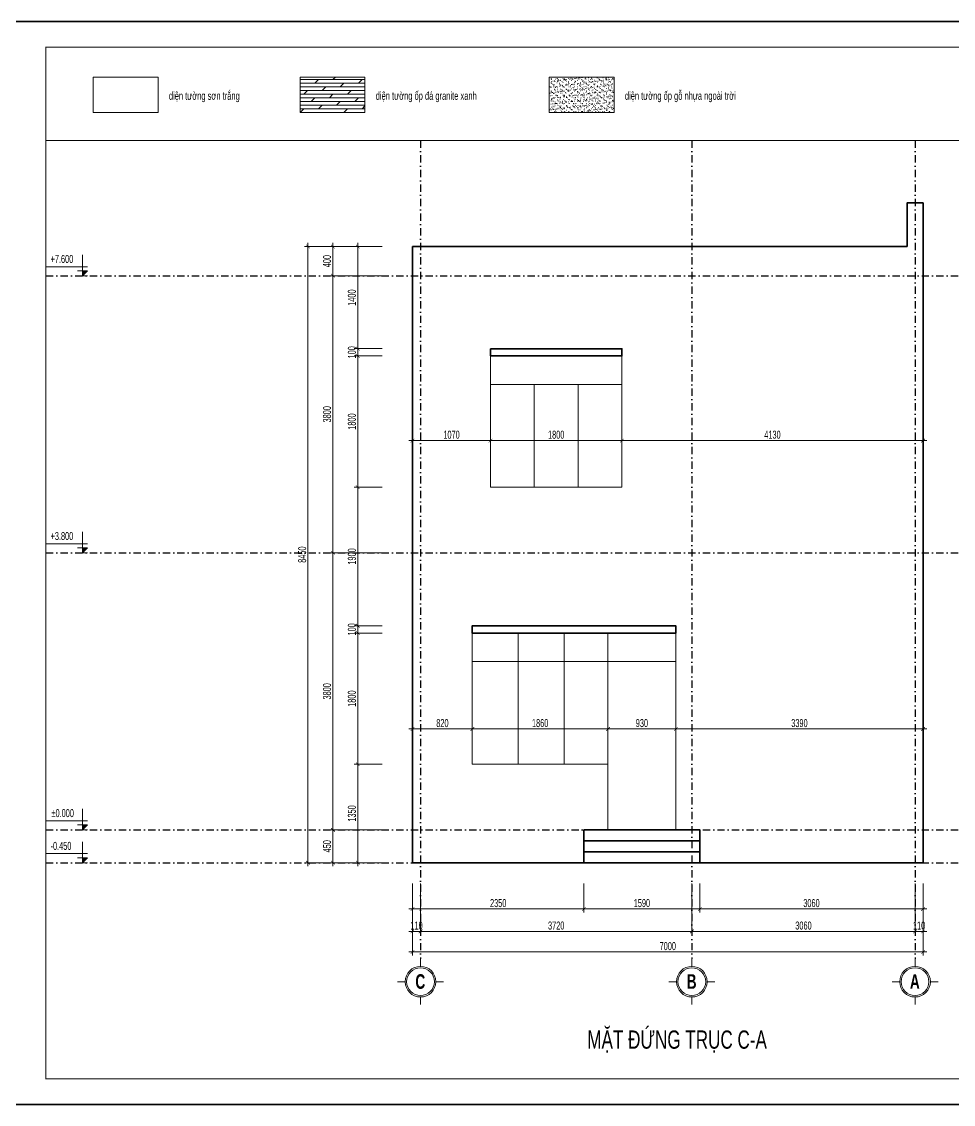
# Model space of a CAD drawing. Header units: inches. Extents: x 274208 to 641690, y -81912 to 129129.
# Drawn here: x 469454 to 482228, y 63570 to 78420 of the extents above; entities that cross this region are included whole.
import ezdxf
from ezdxf.enums import TextEntityAlignment as Align

# ---------------------------------------------------------------- set-up
doc = ezdxf.new("R2010")
doc.units = ezdxf.units.IN
doc.header["$MEASUREMENT"] = 0
doc.header["$PDMODE"] = 3
doc.linetypes.add('DASHDOT', pattern=[1, 0.5, -0.25, 0, -0.25])
for name, color, linetype, lineweight in [('01.Cut', 255, 'Continuous', 35), ('03.Manh', 251, 'Continuous', 13), ('05.Text', 253, 'Continuous', 18), ('08.Dim', 156, 'Continuous', 15), ('09.Hatch', 250, 'Continuous', 5), ('11.Khung bo', 32, 'Continuous', 50), ('12.Khung', 36, 'Continuous', 25), ('DIM', 252, 'Continuous', 20)]:
    doc.layers.add(name, color=color, linetype=linetype, lineweight=lineweight)
doc.layers.add('text', color=7, linetype='Continuous')
doc.layers.add('TRUC', color=250, linetype='DASHDOT')
doc.layers.add('Tpl_Bound', color=1, linetype='Continuous', plot=False)
doc.styles.add('AVANTHB', font='')
doc.styles.add('TT5_Ghi chu 1', font='', dxfattribs={"width": 0.7, "height": 240})
doc.styles.add('TT5_Text Dim', font='hoatbif.shx', dxfattribs={"width": 0.6})
doc.styles.get('AVANTHB').set_extended_font_data('.VnAvantH', bold=True)
doc.styles.get('TT5_Ghi chu 1').set_extended_font_data('.VnBlackH')
doc.dimstyles.new('TT5_Dim 1-50', dxfattribs={"dimscale": 50, "dimtxt": 2.2, "dimasz": 1, "dimexe": 1, "dimexo": 0.5, "dimgap": 0.5, "dimtad": 1, "dimdec": 0, "dimzin": 0, "dimdsep": 46, "dimtxsty": 'TT5_Text Dim', "dimblk": 'ARCHTICK', "dimcen": 0, "dimdle": 1, "dimclrd": 256, "dimclre": 256, "dimclrt": 1, "dimadec": 0, "dimazin": 0, "dimtfac": 0.015, "dimtdec": 0, "dimtix": 1, "dimtmove": 2, "dimatfit": 3, "dimldrblk": 'DOT', "dimfxl": 1, "dimtolj": 1, "dimtzin": 0, "dimlwd": -1, "dimlwe": -1, "dimarcsym": 1})

# ---------------------------------------------------------------- blocks, each defined once
blk = doc.blocks.new('100')
at = {"layer": '11.Khung bo', "const_width": 26.7}
blk.add_lwpolyline([(1860913, -945240), (1860913, -916940), (1896063, -916940), (1896063, -945240)], close=True, dxfattribs=at)
at = {"layer": '12.Khung', "color": 1}
blk.add_lwpolyline([(1901579, -945940), (1901579, -916240), (1859580, -916240), (1859580, -945940)], close=True, dxfattribs=at)
blk = doc.blocks.new('_ARCHTICK')
at = {"color": 0, "linetype": 'ByBlock', "const_width": 0.15}
blk.add_lwpolyline([(-0.5, -0.5), (0.5, 0.5)], dxfattribs=at)
blk = doc.blocks.new('*D266')
at = {"layer": '08.Dim', "transparency": 16777216}
for p, q in [((474398, 75335), (474012, 75335)), ((474062, 75385), (474062, 73885)), ((474398, 73935), (474012, 73935))]:
    blk.add_line(p, q, dxfattribs=at)
at = {"layer": 'Defpoints', "color": 0, "transparency": 16777216}
for p in [(474423, 75335), (474062, 73935), (474423, 73935)]:
    blk.add_point(p, dxfattribs=at)
at = {"layer": '08.Dim', "transparency": 16777216, "xscale": 50, "yscale": 50, "zscale": 50}
for p, rotation in [((474062, 75335), 90), ((474062, 73935), 270)]:
    blk.add_blockref('_ARCHTICK', p, dxfattribs=dict(at, rotation=rotation))
at = {"layer": '08.Dim', "color": 1, "transparency": 16777216, "insert": (473982, 74635), "char_height": 110, "attachment_point": 5, "rotation": 90, "style": 'TT5_Text Dim'}
blk.add_mtext('\\A1;1400', dxfattribs=at)
blk = doc.blocks.new('_DOT')
at = {"color": 1, "linetype": 'ByBlock'}
blk.add_line((-0.5, 0), (-1, 0), dxfattribs=at)
at = {"color": 1, "linetype": 'ByBlock', "const_width": 0.5}
blk.add_lwpolyline([(-0.25, 0, 1), (0.25, 0, 1)], format="xyb", close=True, dxfattribs=at)
blk = doc.blocks.new('*D267')
at = {"layer": '08.Dim', "transparency": 16777216}
for p, q in [((474062, 73935), (474062, 73985)), ((474398, 73935), (474012, 73935)), ((474398, 73835), (474012, 73835)), ((474062, 73935), (474062, 73835)), ((474062, 73835), (474062, 73785))]:
    blk.add_line(p, q, dxfattribs=at)
at = {"layer": 'Defpoints', "color": 0, "transparency": 16777216}
for p in [(474062, 73835), (474423, 73935), (474423, 73835)]:
    blk.add_point(p, dxfattribs=at)
at = {"layer": '08.Dim', "transparency": 16777216, "xscale": 50, "yscale": 50, "zscale": 50}
for p, rotation in [((474062, 73935), 270), ((474062, 73835), 90)]:
    blk.add_blockref('_ARCHTICK', p, dxfattribs=dict(at, rotation=rotation))
at = {"layer": '08.Dim', "color": 1, "transparency": 16777216, "insert": (473982, 73885), "char_height": 110, "attachment_point": 5, "rotation": 90, "style": 'TT5_Text Dim'}
blk.add_mtext('\\A1;100', dxfattribs=at)
blk = doc.blocks.new('*D268')
at = {"layer": '08.Dim', "transparency": 16777216}
for p, q in [((474398, 73835), (474012, 73835)), ((474062, 73885), (474062, 71985)), ((474398, 72035), (474012, 72035))]:
    blk.add_line(p, q, dxfattribs=at)
at = {"layer": 'Defpoints', "color": 0, "transparency": 16777216}
for p in [(474423, 73835), (474062, 72035), (474423, 72035)]:
    blk.add_point(p, dxfattribs=at)
at = {"layer": '08.Dim', "transparency": 16777216, "xscale": 50, "yscale": 50, "zscale": 50}
for p, rotation in [((474062, 73835), 90), ((474062, 72035), 270)]:
    blk.add_blockref('_ARCHTICK', p, dxfattribs=dict(at, rotation=rotation))
at = {"layer": '08.Dim', "color": 1, "transparency": 16777216, "insert": (473982, 72935), "char_height": 110, "attachment_point": 5, "rotation": 90, "style": 'TT5_Text Dim'}
blk.add_mtext('\\A1;1800', dxfattribs=at)
blk = doc.blocks.new('*D269')
at = {"layer": '08.Dim', "transparency": 16777216}
for p, q in [((474398, 72035), (474012, 72035)), ((474062, 72085), (474062, 70085)), ((474398, 70135), (474012, 70135))]:
    blk.add_line(p, q, dxfattribs=at)
at = {"layer": 'Defpoints', "color": 0, "transparency": 16777216}
for p in [(474423, 72035), (474062, 70135), (474423, 70135)]:
    blk.add_point(p, dxfattribs=at)
at = {"layer": '08.Dim', "transparency": 16777216, "xscale": 50, "yscale": 50, "zscale": 50}
for p, rotation in [((474062, 72035), 90), ((474062, 70135), 270)]:
    blk.add_blockref('_ARCHTICK', p, dxfattribs=dict(at, rotation=rotation))
at = {"layer": '08.Dim', "color": 1, "transparency": 16777216, "insert": (473982, 71085), "char_height": 110, "attachment_point": 5, "rotation": 90, "style": 'TT5_Text Dim'}
blk.add_mtext('\\A1;1900', dxfattribs=at)
blk = doc.blocks.new('*D270')
at = {"layer": '08.Dim', "transparency": 16777216}
for p, q in [((474398, 70135), (474012, 70135)), ((474062, 70135), (474062, 70185)), ((474062, 70135), (474062, 70035)), ((474398, 70035), (474012, 70035)), ((474062, 70035), (474062, 69985))]:
    blk.add_line(p, q, dxfattribs=at)
at = {"layer": 'Defpoints', "color": 0, "transparency": 16777216}
for p in [(474423, 70135), (474062, 70035), (474423, 70035)]:
    blk.add_point(p, dxfattribs=at)
at = {"layer": '08.Dim', "transparency": 16777216, "xscale": 50, "yscale": 50, "zscale": 50}
for p, rotation in [((474062, 70135), 270), ((474062, 70035), 90)]:
    blk.add_blockref('_ARCHTICK', p, dxfattribs=dict(at, rotation=rotation))
at = {"layer": '08.Dim', "color": 1, "transparency": 16777216, "insert": (473982, 70085), "char_height": 110, "attachment_point": 5, "rotation": 90, "style": 'TT5_Text Dim'}
blk.add_mtext('\\A1;100', dxfattribs=at)
blk = doc.blocks.new('*D271')
at = {"layer": '08.Dim', "transparency": 16777216}
for p, q in [((474398, 70035), (474012, 70035)), ((474062, 70085), (474062, 68185)), ((474398, 68235), (474012, 68235))]:
    blk.add_line(p, q, dxfattribs=at)
at = {"layer": 'Defpoints', "color": 0, "transparency": 16777216}
for p in [(474423, 70035), (474062, 68235), (474423, 68235)]:
    blk.add_point(p, dxfattribs=at)
at = {"layer": '08.Dim', "transparency": 16777216, "xscale": 50, "yscale": 50, "zscale": 50}
for p, rotation in [((474062, 70035), 90), ((474062, 68235), 270)]:
    blk.add_blockref('_ARCHTICK', p, dxfattribs=dict(at, rotation=rotation))
at = {"layer": '08.Dim', "color": 1, "transparency": 16777216, "insert": (473982, 69135), "char_height": 110, "attachment_point": 5, "rotation": 90, "style": 'TT5_Text Dim'}
blk.add_mtext('\\A1;1800', dxfattribs=at)
blk = doc.blocks.new('*D272')
at = {"layer": '08.Dim', "transparency": 16777216}
for p, q in [((474398, 68235), (474012, 68235)), ((474062, 68285), (474062, 66835)), ((474398, 66885), (474012, 66885))]:
    blk.add_line(p, q, dxfattribs=at)
at = {"layer": 'Defpoints', "color": 0, "transparency": 16777216}
for p in [(474423, 68235), (474062, 66885), (474423, 66885)]:
    blk.add_point(p, dxfattribs=at)
at = {"layer": '08.Dim', "transparency": 16777216, "xscale": 50, "yscale": 50, "zscale": 50}
for p, rotation in [((474062, 68235), 90), ((474062, 66885), 270)]:
    blk.add_blockref('_ARCHTICK', p, dxfattribs=dict(at, rotation=rotation))
at = {"layer": '08.Dim', "color": 1, "transparency": 16777216, "insert": (473982, 67560), "char_height": 110, "attachment_point": 5, "rotation": 90, "style": 'TT5_Text Dim'}
blk.add_mtext('\\A1;1350', dxfattribs=at)
blk = doc.blocks.new('*D273')
at = {"layer": '08.Dim', "transparency": 16777216}
for p, q in [((474398, 75335), (473671, 75335)), ((473721, 75385), (473721, 74885)), ((474398, 74935), (473671, 74935))]:
    blk.add_line(p, q, dxfattribs=at)
at = {"layer": 'Defpoints', "color": 0, "transparency": 16777216}
for p in [(474423, 75335), (473721, 74935), (474423, 74935)]:
    blk.add_point(p, dxfattribs=at)
at = {"layer": '08.Dim', "transparency": 16777216, "xscale": 50, "yscale": 50, "zscale": 50}
for p, rotation in [((473721, 75335), 90), ((473721, 74935), 270)]:
    blk.add_blockref('_ARCHTICK', p, dxfattribs=dict(at, rotation=rotation))
at = {"layer": '08.Dim', "color": 1, "transparency": 16777216, "insert": (473641, 75135), "char_height": 110, "attachment_point": 5, "rotation": 90, "style": 'TT5_Text Dim'}
blk.add_mtext('\\A1;400', dxfattribs=at)
blk = doc.blocks.new('*D274')
at = {"layer": '08.Dim', "transparency": 16777216}
for p, q in [((474398, 74935), (473671, 74935)), ((473721, 74985), (473721, 71085)), ((474398, 71135), (473671, 71135))]:
    blk.add_line(p, q, dxfattribs=at)
at = {"layer": 'Defpoints', "color": 0, "transparency": 16777216}
for p in [(474423, 74935), (473721, 71135), (474423, 71135)]:
    blk.add_point(p, dxfattribs=at)
at = {"layer": '08.Dim', "transparency": 16777216, "xscale": 50, "yscale": 50, "zscale": 50}
for p, rotation in [((473721, 74935), 90), ((473721, 71135), 270)]:
    blk.add_blockref('_ARCHTICK', p, dxfattribs=dict(at, rotation=rotation))
at = {"layer": '08.Dim', "color": 1, "transparency": 16777216, "insert": (473641, 73035), "char_height": 110, "attachment_point": 5, "rotation": 90, "style": 'TT5_Text Dim'}
blk.add_mtext('\\A1;3800', dxfattribs=at)
blk = doc.blocks.new('*D275')
at = {"layer": '08.Dim', "transparency": 16777216}
for p, q in [((474398, 71135), (473671, 71135)), ((473721, 71185), (473721, 67285)), ((474398, 67335), (473671, 67335))]:
    blk.add_line(p, q, dxfattribs=at)
at = {"layer": 'Defpoints', "color": 0, "transparency": 16777216}
for p in [(474423, 71135), (473721, 67335), (474423, 67335)]:
    blk.add_point(p, dxfattribs=at)
at = {"layer": '08.Dim', "transparency": 16777216, "xscale": 50, "yscale": 50, "zscale": 50}
for p, rotation in [((473721, 71135), 90), ((473721, 67335), 270)]:
    blk.add_blockref('_ARCHTICK', p, dxfattribs=dict(at, rotation=rotation))
at = {"layer": '08.Dim', "color": 1, "transparency": 16777216, "insert": (473641, 69235), "char_height": 110, "attachment_point": 5, "rotation": 90, "style": 'TT5_Text Dim'}
blk.add_mtext('\\A1;3800', dxfattribs=at)
blk = doc.blocks.new('*D276')
at = {"layer": '08.Dim', "transparency": 16777216}
for p, q in [((474398, 67335), (473671, 67335)), ((473721, 67385), (473721, 66835)), ((474398, 66885), (473671, 66885))]:
    blk.add_line(p, q, dxfattribs=at)
at = {"layer": 'Defpoints', "color": 0, "transparency": 16777216}
for p in [(474423, 67335), (473721, 66885), (474423, 66885)]:
    blk.add_point(p, dxfattribs=at)
at = {"layer": '08.Dim', "transparency": 16777216, "xscale": 50, "yscale": 50, "zscale": 50}
for p, rotation in [((473721, 67335), 90), ((473721, 66885), 270)]:
    blk.add_blockref('_ARCHTICK', p, dxfattribs=dict(at, rotation=rotation))
at = {"layer": '08.Dim', "color": 1, "transparency": 16777216, "insert": (473641, 67110), "char_height": 110, "attachment_point": 5, "rotation": 90, "style": 'TT5_Text Dim'}
blk.add_mtext('\\A1;450', dxfattribs=at)
blk = doc.blocks.new('*D277')
at = {"layer": '08.Dim', "transparency": 16777216}
for p, q in [((474398, 75335), (473330, 75335)), ((473380, 75385), (473380, 66835)), ((474398, 66885), (473330, 66885))]:
    blk.add_line(p, q, dxfattribs=at)
at = {"layer": 'Defpoints', "color": 0, "transparency": 16777216}
for p in [(474423, 75335), (473380, 66885), (474423, 66885)]:
    blk.add_point(p, dxfattribs=at)
at = {"layer": '08.Dim', "transparency": 16777216, "xscale": 50, "yscale": 50, "zscale": 50}
for p, rotation in [((473380, 75335), 90), ((473380, 66885), 270)]:
    blk.add_blockref('_ARCHTICK', p, dxfattribs=dict(at, rotation=rotation))
at = {"layer": '08.Dim', "color": 1, "transparency": 16777216, "insert": (473300, 71110), "char_height": 110, "attachment_point": 5, "rotation": 90, "style": 'TT5_Text Dim'}
blk.add_mtext('\\A1;8450', dxfattribs=at)
blk = doc.blocks.new('A$C4E7C6F34')
at = {"layer": 'DIM'}
blk.add_hatch(color=256, dxfattribs=at).paths.add_polyline_path([(-38, 0), (-38, 138), (-178, 138)])
for p, q in [((-38, 576), (-38, 0)), ((964, 248), (-178, 248)), ((-178, 138), (101, 138)), ((-178, 138), (-38, 0)), ((-178, 0), (101, 0))]:
    blk.add_line(p, q, dxfattribs=at)
at = {"layer": 'text', "style": 'TT5_Text Dim', "flags": 8}
blk.add_attdef('%%P0.000', text='', height=220, dxfattribs=at).set_placement((102, 461), align=Align.MIDDLE_LEFT)
blk = doc.blocks.new('*D285')
at = {"layer": '08.Dim', "transparency": 16777216}
for p, q in [((474813, 66599), (474813, 66200)), ((477163, 66599), (477163, 66200)), ((474763, 66250), (477213, 66250))]:
    blk.add_line(p, q, dxfattribs=at)
at = {"layer": 'Defpoints', "color": 0, "transparency": 16777216}
for p in [(474813, 66624), (477163, 66624), (477163, 66250)]:
    blk.add_point(p, dxfattribs=at)
at = {"layer": '08.Dim', "transparency": 16777216, "xscale": 50, "yscale": 50, "zscale": 50, "rotation": 180}
blk.add_blockref('_ARCHTICK', (474813, 66250), dxfattribs=at)
at = {"layer": '08.Dim', "transparency": 16777216, "xscale": 50, "yscale": 50, "zscale": 50}
blk.add_blockref('_ARCHTICK', (477163, 66250), dxfattribs=at)
at = {"layer": '08.Dim', "color": 1, "transparency": 16777216, "insert": (475988, 66330), "char_height": 110, "attachment_point": 5, "style": 'TT5_Text Dim'}
blk.add_mtext('\\A1;2350', dxfattribs=at)
blk = doc.blocks.new('*D286')
at = {"layer": '08.Dim', "transparency": 16777216}
for p, q in [((477163, 66599), (477163, 66200)), ((478753, 66599), (478753, 66200)), ((477113, 66250), (478803, 66250))]:
    blk.add_line(p, q, dxfattribs=at)
at = {"layer": 'Defpoints', "color": 0, "transparency": 16777216}
for p in [(477163, 66624), (478753, 66624), (478753, 66250)]:
    blk.add_point(p, dxfattribs=at)
at = {"layer": '08.Dim', "transparency": 16777216, "xscale": 50, "yscale": 50, "zscale": 50, "rotation": 180}
blk.add_blockref('_ARCHTICK', (477163, 66250), dxfattribs=at)
at = {"layer": '08.Dim', "transparency": 16777216, "xscale": 50, "yscale": 50, "zscale": 50}
blk.add_blockref('_ARCHTICK', (478753, 66250), dxfattribs=at)
at = {"layer": '08.Dim', "color": 1, "transparency": 16777216, "insert": (477958, 66330), "char_height": 110, "attachment_point": 5, "style": 'TT5_Text Dim'}
blk.add_mtext('\\A1;1590', dxfattribs=at)
blk = doc.blocks.new('*D287')
at = {"layer": '08.Dim', "transparency": 16777216}
for p, q in [((478753, 66599), (478753, 66200)), ((481813, 66599), (481813, 66200)), ((478703, 66250), (481863, 66250))]:
    blk.add_line(p, q, dxfattribs=at)
at = {"layer": 'Defpoints', "color": 0, "transparency": 16777216}
for p in [(478753, 66624), (481813, 66624), (481813, 66250)]:
    blk.add_point(p, dxfattribs=at)
at = {"layer": '08.Dim', "transparency": 16777216, "xscale": 50, "yscale": 50, "zscale": 50, "rotation": 180}
blk.add_blockref('_ARCHTICK', (478753, 66250), dxfattribs=at)
at = {"layer": '08.Dim', "transparency": 16777216, "xscale": 50, "yscale": 50, "zscale": 50}
blk.add_blockref('_ARCHTICK', (481813, 66250), dxfattribs=at)
at = {"layer": '08.Dim', "color": 1, "transparency": 16777216, "insert": (480283, 66330), "char_height": 110, "attachment_point": 5, "style": 'TT5_Text Dim'}
blk.add_mtext('\\A1;3060', dxfattribs=at)
blk = doc.blocks.new('*D288')
at = {"layer": '08.Dim', "transparency": 16777216}
for p, q in [((474813, 66599), (474813, 65892)), ((474923, 66599), (474923, 65892)), ((474813, 65942), (474763, 65942)), ((474813, 65942), (474923, 65942)), ((474923, 65942), (474973, 65942))]:
    blk.add_line(p, q, dxfattribs=at)
at = {"layer": 'Defpoints', "color": 0, "transparency": 16777216}
for p in [(474813, 66624), (474923, 66624), (474923, 65942)]:
    blk.add_point(p, dxfattribs=at)
at = {"layer": '08.Dim', "transparency": 16777216, "xscale": 50, "yscale": 50, "zscale": 50}
blk.add_blockref('_ARCHTICK', (474813, 65942), dxfattribs=at)
at = {"layer": '08.Dim', "transparency": 16777216, "xscale": 50, "yscale": 50, "zscale": 50, "rotation": 180}
blk.add_blockref('_ARCHTICK', (474923, 65942), dxfattribs=at)
at = {"layer": '08.Dim', "color": 1, "transparency": 16777216, "insert": (474868, 66022), "char_height": 110, "attachment_point": 5, "style": 'TT5_Text Dim'}
blk.add_mtext('\\A1;110', dxfattribs=at)
blk = doc.blocks.new('*D289')
at = {"layer": '08.Dim', "transparency": 16777216}
for p, q in [((474923, 66599), (474923, 65892)), ((478643, 66599), (478643, 65892)), ((474873, 65942), (478693, 65942))]:
    blk.add_line(p, q, dxfattribs=at)
at = {"layer": 'Defpoints', "color": 0, "transparency": 16777216}
for p in [(474923, 66624), (478643, 66624), (478643, 65942)]:
    blk.add_point(p, dxfattribs=at)
at = {"layer": '08.Dim', "transparency": 16777216, "xscale": 50, "yscale": 50, "zscale": 50, "rotation": 180}
blk.add_blockref('_ARCHTICK', (474923, 65942), dxfattribs=at)
at = {"layer": '08.Dim', "transparency": 16777216, "xscale": 50, "yscale": 50, "zscale": 50}
blk.add_blockref('_ARCHTICK', (478643, 65942), dxfattribs=at)
at = {"layer": '08.Dim', "color": 1, "transparency": 16777216, "insert": (476783, 66022), "char_height": 110, "attachment_point": 5, "style": 'TT5_Text Dim'}
blk.add_mtext('\\A1;3720', dxfattribs=at)
blk = doc.blocks.new('*D290')
at = {"layer": '08.Dim', "transparency": 16777216}
for p, q in [((478643, 66599), (478643, 65892)), ((481703, 66599), (481703, 65892)), ((478593, 65942), (481753, 65942))]:
    blk.add_line(p, q, dxfattribs=at)
at = {"layer": 'Defpoints', "color": 0, "transparency": 16777216}
for p in [(478643, 66624), (481703, 66624), (481703, 65942)]:
    blk.add_point(p, dxfattribs=at)
at = {"layer": '08.Dim', "transparency": 16777216, "xscale": 50, "yscale": 50, "zscale": 50, "rotation": 180}
blk.add_blockref('_ARCHTICK', (478643, 65942), dxfattribs=at)
at = {"layer": '08.Dim', "transparency": 16777216, "xscale": 50, "yscale": 50, "zscale": 50}
blk.add_blockref('_ARCHTICK', (481703, 65942), dxfattribs=at)
at = {"layer": '08.Dim', "color": 1, "transparency": 16777216, "insert": (480173, 66022), "char_height": 110, "attachment_point": 5, "style": 'TT5_Text Dim'}
blk.add_mtext('\\A1;3060', dxfattribs=at)
blk = doc.blocks.new('*D291')
at = {"layer": '08.Dim', "transparency": 16777216}
for p, q in [((481703, 66599), (481703, 65892)), ((481813, 66599), (481813, 65892)), ((481703, 65942), (481653, 65942)), ((481703, 65942), (481813, 65942)), ((481813, 65942), (481863, 65942))]:
    blk.add_line(p, q, dxfattribs=at)
at = {"layer": 'Defpoints', "color": 0, "transparency": 16777216}
for p in [(481703, 66624), (481813, 66624), (481813, 65942)]:
    blk.add_point(p, dxfattribs=at)
at = {"layer": '08.Dim', "transparency": 16777216, "xscale": 50, "yscale": 50, "zscale": 50}
blk.add_blockref('_ARCHTICK', (481703, 65942), dxfattribs=at)
at = {"layer": '08.Dim', "transparency": 16777216, "xscale": 50, "yscale": 50, "zscale": 50, "rotation": 180}
blk.add_blockref('_ARCHTICK', (481813, 65942), dxfattribs=at)
at = {"layer": '08.Dim', "color": 1, "transparency": 16777216, "insert": (481758, 66022), "char_height": 110, "attachment_point": 5, "style": 'TT5_Text Dim'}
blk.add_mtext('\\A1;110', dxfattribs=at)
blk = doc.blocks.new('*D292')
at = {"layer": '08.Dim', "transparency": 16777216}
for p, q in [((474813, 66599), (474813, 65610)), ((481813, 66599), (481813, 65610)), ((474763, 65660), (481863, 65660))]:
    blk.add_line(p, q, dxfattribs=at)
at = {"layer": 'Defpoints', "color": 0, "transparency": 16777216}
for p in [(474813, 66624), (481813, 66624), (481813, 65660)]:
    blk.add_point(p, dxfattribs=at)
at = {"layer": '08.Dim', "transparency": 16777216, "xscale": 50, "yscale": 50, "zscale": 50, "rotation": 180}
blk.add_blockref('_ARCHTICK', (474813, 65660), dxfattribs=at)
at = {"layer": '08.Dim', "transparency": 16777216, "xscale": 50, "yscale": 50, "zscale": 50}
blk.add_blockref('_ARCHTICK', (481813, 65660), dxfattribs=at)
at = {"layer": '08.Dim', "color": 1, "transparency": 16777216, "insert": (478313, 65740), "char_height": 110, "attachment_point": 5, "style": 'TT5_Text Dim'}
blk.add_mtext('\\A1;7000', dxfattribs=at)
blk = doc.blocks.new('DANHTRUC')
for p, q in [((980383, -947347), (980383, -947137)), ((979963, -947767), (979753, -947767)), ((980803, -947767), (981013, -947767)), ((980383, -948187), (980383, -948397))]:
    blk.add_line(p, q)
for radius in [420, 380]:
    blk.add_circle((980383, -947767), radius)
blk = doc.blocks.new('*D697')
at = {"layer": '08.Dim', "transparency": 16777216}
for p, q in [((474813, 72945), (474813, 72624)), ((475883, 72945), (475883, 72624)), ((474763, 72674), (475933, 72674))]:
    blk.add_line(p, q, dxfattribs=at)
at = {"layer": 'Defpoints', "color": 0, "transparency": 16777216}
for p in [(474813, 72970), (475883, 72970), (475883, 72674)]:
    blk.add_point(p, dxfattribs=at)
at = {"layer": '08.Dim', "transparency": 16777216, "xscale": 50, "yscale": 50, "zscale": 50, "rotation": 180}
blk.add_blockref('_ARCHTICK', (474813, 72674), dxfattribs=at)
at = {"layer": '08.Dim', "transparency": 16777216, "xscale": 50, "yscale": 50, "zscale": 50}
blk.add_blockref('_ARCHTICK', (475883, 72674), dxfattribs=at)
at = {"layer": '08.Dim', "color": 1, "transparency": 16777216, "insert": (475348, 72754), "char_height": 110, "attachment_point": 5, "style": 'TT5_Text Dim'}
blk.add_mtext('\\A1;1070', dxfattribs=at)
blk = doc.blocks.new('*D698')
at = {"layer": '08.Dim', "transparency": 16777216}
for p, q in [((475883, 72945), (475883, 72624)), ((477683, 72945), (477683, 72624)), ((475833, 72674), (477733, 72674))]:
    blk.add_line(p, q, dxfattribs=at)
at = {"layer": 'Defpoints', "color": 0, "transparency": 16777216}
for p in [(475883, 72970), (477683, 72970), (477683, 72674)]:
    blk.add_point(p, dxfattribs=at)
at = {"layer": '08.Dim', "transparency": 16777216, "xscale": 50, "yscale": 50, "zscale": 50, "rotation": 180}
blk.add_blockref('_ARCHTICK', (475883, 72674), dxfattribs=at)
at = {"layer": '08.Dim', "transparency": 16777216, "xscale": 50, "yscale": 50, "zscale": 50}
blk.add_blockref('_ARCHTICK', (477683, 72674), dxfattribs=at)
at = {"layer": '08.Dim', "color": 1, "transparency": 16777216, "insert": (476783, 72754), "char_height": 110, "attachment_point": 5, "style": 'TT5_Text Dim'}
blk.add_mtext('\\A1;1800', dxfattribs=at)
blk = doc.blocks.new('*D699')
at = {"layer": '08.Dim', "transparency": 16777216}
for p, q in [((477683, 72945), (477683, 72624)), ((481813, 72945), (481813, 72624)), ((477633, 72674), (481863, 72674))]:
    blk.add_line(p, q, dxfattribs=at)
at = {"layer": 'Defpoints', "color": 0, "transparency": 16777216}
for p in [(477683, 72970), (481813, 72970), (481813, 72674)]:
    blk.add_point(p, dxfattribs=at)
at = {"layer": '08.Dim', "transparency": 16777216, "xscale": 50, "yscale": 50, "zscale": 50, "rotation": 180}
blk.add_blockref('_ARCHTICK', (477683, 72674), dxfattribs=at)
at = {"layer": '08.Dim', "transparency": 16777216, "xscale": 50, "yscale": 50, "zscale": 50}
blk.add_blockref('_ARCHTICK', (481813, 72674), dxfattribs=at)
at = {"layer": '08.Dim', "color": 1, "transparency": 16777216, "insert": (479748, 72754), "char_height": 110, "attachment_point": 5, "style": 'TT5_Text Dim'}
blk.add_mtext('\\A1;4130', dxfattribs=at)
blk = doc.blocks.new('*D700')
at = {"layer": '08.Dim', "transparency": 16777216}
for p, q in [((474813, 68974), (474813, 68669)), ((475633, 68974), (475633, 68669)), ((474763, 68719), (475683, 68719))]:
    blk.add_line(p, q, dxfattribs=at)
at = {"layer": 'Defpoints', "color": 0, "transparency": 16777216}
for p in [(474813, 68999), (475633, 68999), (475633, 68719)]:
    blk.add_point(p, dxfattribs=at)
at = {"layer": '08.Dim', "transparency": 16777216, "xscale": 50, "yscale": 50, "zscale": 50, "rotation": 180}
blk.add_blockref('_ARCHTICK', (474813, 68719), dxfattribs=at)
at = {"layer": '08.Dim', "transparency": 16777216, "xscale": 50, "yscale": 50, "zscale": 50}
blk.add_blockref('_ARCHTICK', (475633, 68719), dxfattribs=at)
at = {"layer": '08.Dim', "color": 1, "transparency": 16777216, "insert": (475223, 68799), "char_height": 110, "attachment_point": 5, "style": 'TT5_Text Dim'}
blk.add_mtext('\\A1;820', dxfattribs=at)
blk = doc.blocks.new('*D701')
at = {"layer": '08.Dim', "transparency": 16777216}
for p, q in [((475633, 68974), (475633, 68669)), ((477493, 68974), (477493, 68669)), ((475583, 68719), (477543, 68719))]:
    blk.add_line(p, q, dxfattribs=at)
at = {"layer": 'Defpoints', "color": 0, "transparency": 16777216}
for p in [(475633, 68999), (477493, 68999), (477493, 68719)]:
    blk.add_point(p, dxfattribs=at)
at = {"layer": '08.Dim', "transparency": 16777216, "xscale": 50, "yscale": 50, "zscale": 50, "rotation": 180}
blk.add_blockref('_ARCHTICK', (475633, 68719), dxfattribs=at)
at = {"layer": '08.Dim', "transparency": 16777216, "xscale": 50, "yscale": 50, "zscale": 50}
blk.add_blockref('_ARCHTICK', (477493, 68719), dxfattribs=at)
at = {"layer": '08.Dim', "color": 1, "transparency": 16777216, "insert": (476563, 68799), "char_height": 110, "attachment_point": 5, "style": 'TT5_Text Dim'}
blk.add_mtext('\\A1;1860', dxfattribs=at)
blk = doc.blocks.new('*D702')
at = {"layer": '08.Dim', "transparency": 16777216}
for p, q in [((477493, 68974), (477493, 68669)), ((478423, 68974), (478423, 68669)), ((477443, 68719), (478473, 68719))]:
    blk.add_line(p, q, dxfattribs=at)
at = {"layer": 'Defpoints', "color": 0, "transparency": 16777216}
for p in [(477493, 68999), (478423, 68999), (478423, 68719)]:
    blk.add_point(p, dxfattribs=at)
at = {"layer": '08.Dim', "transparency": 16777216, "xscale": 50, "yscale": 50, "zscale": 50, "rotation": 180}
blk.add_blockref('_ARCHTICK', (477493, 68719), dxfattribs=at)
at = {"layer": '08.Dim', "transparency": 16777216, "xscale": 50, "yscale": 50, "zscale": 50}
blk.add_blockref('_ARCHTICK', (478423, 68719), dxfattribs=at)
at = {"layer": '08.Dim', "color": 1, "transparency": 16777216, "insert": (477958, 68799), "char_height": 110, "attachment_point": 5, "style": 'TT5_Text Dim'}
blk.add_mtext('\\A1;930', dxfattribs=at)
blk = doc.blocks.new('*D703')
at = {"layer": '08.Dim', "transparency": 16777216}
for p, q in [((478423, 68974), (478423, 68669)), ((481813, 68974), (481813, 68669)), ((478373, 68719), (481863, 68719))]:
    blk.add_line(p, q, dxfattribs=at)
at = {"layer": 'Defpoints', "color": 0, "transparency": 16777216}
for p in [(478423, 68999), (481813, 68999), (481813, 68719)]:
    blk.add_point(p, dxfattribs=at)
at = {"layer": '08.Dim', "transparency": 16777216, "xscale": 50, "yscale": 50, "zscale": 50, "rotation": 180}
blk.add_blockref('_ARCHTICK', (478423, 68719), dxfattribs=at)
at = {"layer": '08.Dim', "transparency": 16777216, "xscale": 50, "yscale": 50, "zscale": 50}
blk.add_blockref('_ARCHTICK', (481813, 68719), dxfattribs=at)
at = {"layer": '08.Dim', "color": 1, "transparency": 16777216, "insert": (480118, 68799), "char_height": 110, "attachment_point": 5, "style": 'TT5_Text Dim'}
blk.add_mtext('\\A1;3390', dxfattribs=at)

msp = doc.modelspace()

# ---------------------------------------------------------------- hatches: boundary and pattern name
at = {"layer": '09.Hatch'}
h = msp.add_hatch(dxfattribs=at)
h.set_pattern_fill('DOLMIT', color=256, scale=200)
h.set_pattern_definition([(0, (473272.467, 77175.127), (0, 50), []), (45, (473272.47, 77175.13), (-100, 100), [70.71, -141.421])])
h.paths.add_polyline_path([(473272.5, 77660.5), (474161.3, 77660.5), (474161.3, 77175.1), (473272.5, 77175.1)])
h = msp.add_hatch(dxfattribs=at)
h.set_pattern_fill('AR-SAND', color=256, scale=30)
h.set_pattern_definition([(37.5, (474980.04, 66884.583), (-1.8898, 57.80471), [0, -45.6, 0, -51, 0, -48.75]), (7.5, (474980.04, 66884.58), (53.0933, 84.6644), [0, -24.6, 0, -41.1, 0, -15.75]), (327.5, (474943.14, 66884.583), (93.42426, 0.16977), [0, -15, 0, -54, 0, -70.5]), (317.5, (474943.14, 66884.58), (90.1838, 26.33027), [0, -7.5, 0, -35.4, 0, -40.5])])
h.paths.add_polyline_path([(476687.9, 77660.5), (477576.8, 77660.5), (477576.8, 77175.1), (476687.9, 77175.1)])

# ---------------------------------------------------------------- linework, layer by layer
at = {"layer": '01.Cut'}
for points in [[(481592.8, 75334.6), (474812.8, 75334.6), (474812.8, 66884.6), (481592.8, 66884.6), (481812.8, 66884.6), (481812.8, 75934.6), (481592.8, 75934.6), (481592.8, 75334.6)], [(477162.8, 66884.6), (477162.8, 67334.6), (478752.8, 67334.6), (478752.8, 66884.6)], [(477162.8, 67184.6), (478752.8, 67184.6)], [(477162.8, 67034.6), (478752.8, 67034.6)]]:
    msp.add_lwpolyline(points, dxfattribs=at)
for points in [[(475882.8, 73934.6), (477682.8, 73934.6), (477682.8, 73834.6), (475882.8, 73834.6)], [(478422.8, 70034.6), (475632.8, 70034.6), (475632.8, 70134.6), (478422.8, 70134.6)]]:
    msp.add_lwpolyline(points, close=True, dxfattribs=at)
at = {"layer": '03.Manh'}
for points in [[(470436.3, 77660.5), (471325.2, 77660.5), (471325.2, 77175.1), (470436.3, 77175.1)], [(473272.5, 77660.5), (474161.3, 77660.5), (474161.3, 77175.1), (473272.5, 77175.1)], [(476687.9, 77660.5), (477576.8, 77660.5), (477576.8, 77175.1), (476687.9, 77175.1)], [(475882.8, 73834.6), (477682.8, 73834.6), (477682.8, 72034.6), (475882.8, 72034.6)], [(475632.8, 68234.6), (477492.8, 68234.6), (477492.8, 70034.6), (475632.8, 70034.6)], [(477492.8, 67334.6), (478422.8, 67334.6), (478422.8, 70034.6), (477492.8, 70034.6)]]:
    msp.add_lwpolyline(points, close=True, dxfattribs=at)
for points in [[(469787.6, 76788.5), (487362.4, 76788.5)], [(475882.8, 73444.6), (477682.8, 73444.6)], [(476482.8, 73444.6), (476482.8, 72034.6)], [(477082.8, 73444.6), (477082.8, 72034.6)], [(476262.8, 70034.6), (476262.8, 68234.6)], [(476892.8, 70034.6), (476892.8, 68234.6)], [(475632.8, 69644.6), (478422.8, 69644.6)]]:
    msp.add_lwpolyline(points, dxfattribs=at)
at = {"layer": 'Tpl_Bound', "color": 1}
msp.add_lwpolyline([(469120.9, 63570.3), (469120.9, 78420.2), (490120.8, 78420.2), (490120.8, 63570.3)], close=True, dxfattribs=at)
at = {"layer": 'TRUC', "ltscale": 200}
for p, q in [((474922.8, 76788.5), (474922.8, 65567.9)), ((478642.8, 76788.5), (478642.8, 65567.9)), ((481702.8, 76788.5), (481702.8, 65567.9))]:
    msp.add_line(p, q, dxfattribs=at)
for points in [[(469787.6, 74934.6), (487362.4, 74934.6)], [(469787.6, 71134.6), (487362.4, 71134.6)], [(469787.6, 67334.6), (487362.4, 67334.6)], [(469787.6, 66884.6), (487362.4, 66884.6)]]:
    msp.add_lwpolyline(points, dxfattribs=at)

# ---------------------------------------------------------------- block references
at = {"layer": '05.Text', "xscale": 0.5, "yscale": 0.5, "zscale": 0.5}
for name, p in [('100', (-460668.9, 536540.2)), ('DANHTRUC', (-15268.9, 539136.2)), ('DANHTRUC', (-11548.9, 539136.2)), ('DANHTRUC', (-8488.9, 539136.2))]:
    msp.add_blockref(name, p, dxfattribs=at)
at = {"layer": '08.Dim'}
ref = msp.add_blockref('A$C4E7C6F34', (470269.7, 74934.6), dxfattribs=dict(at, xscale=-0.5, yscale=0.5, zscale=0.5))
ref.add_attrib('%%P0.000', '+7.600', dxfattribs={"layer": 'text', "height": 110, "style": 'TT5_Text Dim', "width": 0.6, "flags": 8}).set_placement((469850.8, 75165.2), align=Align.MIDDLE_LEFT)
ref = msp.add_blockref('A$C4E7C6F34', (470269.7, 71134.6), dxfattribs=dict(at, xscale=-0.5, yscale=0.5, zscale=0.5))
ref.add_attrib('%%P0.000', '+3.800', dxfattribs={"layer": 'text', "height": 110, "style": 'TT5_Text Dim', "width": 0.6, "flags": 8}).set_placement((469850.8, 71365.2), align=Align.MIDDLE_LEFT)
ref = msp.add_blockref('A$C4E7C6F34', (470269.7, 67334.6), dxfattribs=dict(at, xscale=-0.5, yscale=0.5, zscale=0.5))
ref.add_attrib('%%P0.000', '%%p0.000', dxfattribs={"layer": 'text', "height": 110, "style": 'TT5_Text Dim', "width": 0.6, "flags": 8}).set_placement((469863.4, 67565.2), align=Align.MIDDLE_LEFT)
ref = msp.add_blockref('A$C4E7C6F34', (470269.7, 66884.6), dxfattribs=dict(at, xscale=-0.5, yscale=0.5, zscale=0.5))
ref.add_attrib('%%P0.000', '-0.450', dxfattribs={"layer": 'text', "height": 110, "style": 'TT5_Text Dim', "width": 0.6, "flags": 8}).set_placement((469850.8, 67115.2), align=Align.MIDDLE_LEFT)

# ---------------------------------------------------------------- texts
at = {"layer": '05.Text', "width": 0.7}
for s, height, style, p in [('diÖn t\xadêng s¬n tr¾ng', 110, 'TT5_Text Dim', (471472.9, 77348.5)), ('diÖn t\xadêng èp ®¸ granite xanh ', 110, 'TT5_Text Dim', (474309, 77348.5)), ('diÖn t\xadêng èp gç nhùa ngoµi trêi', 110, 'TT5_Text Dim', (477724.4, 77348.5)), ('c', 200, 'AVANTHB', (474852, 65155.2)), ('b', 200, 'AVANTHB', (478572, 65155.2)), ('a', 200, 'AVANTHB', (481632, 65155.2)), ('mÆt ®øng trôc c-a', 250, 'TT5_Ghi chu 1', (477209.7, 64333.5))]:
    msp.add_text(s, height=height, dxfattribs=dict(at, style=style)).set_placement(p)

# ---------------------------------------------------------------- dimensions: what is measured, and where the dimension line sits
at = {"layer": '08.Dim'}
for base, p1, p2, picture, middle in [((473380.3, 66884.6), (474423.2, 75334.6), (474423.2, 66884.6), '*D277', (473300.3, 71109.6)), ((473720.9, 74934.6), (474423.2, 75334.6), (474423.2, 74934.6), '*D273', (473640.9, 75134.6)), ((474062.4, 73934.6), (474423.2, 75334.6), (474423.2, 73934.6), '*D266', (473982.4, 74634.6)), ((473720.9, 71134.6), (474423.2, 74934.6), (474423.2, 71134.6), '*D274', (473640.9, 73034.6)), ((474062.4, 73834.6), (474423.2, 73934.6), (474423.2, 73834.6), '*D267', (473982.4, 73884.6)), ((474062.4, 72034.6), (474423.2, 73834.6), (474423.2, 72034.6), '*D268', (473982.4, 72934.6)), ((474062.4, 70134.6), (474423.2, 72034.6), (474423.2, 70134.6), '*D269', (473982.4, 71084.6)), ((473720.9, 67334.6), (474423.2, 71134.6), (474423.2, 67334.6), '*D275', (473640.9, 69234.6)), ((474062.4, 70034.6), (474423.2, 70134.6), (474423.2, 70034.6), '*D270', (473982.4, 70084.6)), ((474062.4, 68234.6), (474423.2, 70034.6), (474423.2, 68234.6), '*D271', (473982.4, 69134.6)), ((474062.4, 66884.6), (474423.2, 68234.6), (474423.2, 66884.6), '*D272', (473982.4, 67559.6)), ((473720.9, 66884.6), (474423.2, 67334.6), (474423.2, 66884.6), '*D276', (473640.9, 67109.6))]:
    dim = msp.add_linear_dim(base=base, p1=p1, p2=p2, angle=90, dimstyle='TT5_Dim 1-50', dxfattribs=at)
    dim.commit()
    dim.dimension.update_dxf_attribs({"geometry": picture, "text_midpoint": middle})
for base, p1, p2, picture, middle in [((475882.8, 72673.8), (474812.8, 72970.5), (475882.8, 72970.5), '*D697', (475347.8, 72753.8)), ((477682.8, 72673.8), (475882.8, 72970.5), (477682.8, 72970.5), '*D698', (476782.8, 72753.8)), ((481812.8, 72673.8), (477682.8, 72970.5), (481812.8, 72970.5), '*D699', (479747.8, 72753.8)), ((475632.8, 68718.6), (474812.8, 68999.3), (475632.8, 68999.3), '*D700', (475222.8, 68798.6)), ((477492.8, 68718.6), (475632.8, 68999.3), (477492.8, 68999.3), '*D701', (476562.8, 68798.6)), ((478422.8, 68718.6), (477492.8, 68999.3), (478422.8, 68999.3), '*D702', (477957.8, 68798.6)), ((481812.8, 68718.6), (478422.8, 68999.3), (481812.8, 68999.3), '*D703', (480117.8, 68798.6)), ((474922.8, 65942.2), (474812.8, 66624.5), (474922.8, 66624.5), '*D288', (474867.8, 66022.2)), ((477162.8, 66250.5), (474812.8, 66624.5), (477162.8, 66624.5), '*D285', (475987.8, 66330.5)), ((481812.8, 65659.7), (474812.8, 66624.5), (481812.8, 66624.5), '*D292', (478312.8, 65739.7)), ((478642.8, 65942.2), (474922.8, 66624.5), (478642.8, 66624.5), '*D289', (476782.8, 66022.2)), ((478752.8, 66250.5), (477162.8, 66624.5), (478752.8, 66624.5), '*D286', (477957.8, 66330.5)), ((481702.8, 65942.2), (478642.8, 66624.5), (481702.8, 66624.5), '*D290', (480172.8, 66022.2)), ((481812.8, 66250.5), (478752.8, 66624.5), (481812.8, 66624.5), '*D287', (480282.8, 66330.5)), ((481812.8, 65942.2), (481702.8, 66624.5), (481812.8, 66624.5), '*D291', (481757.8, 66022.2))]:
    dim = msp.add_linear_dim(base=base, p1=p1, p2=p2, dimstyle='TT5_Dim 1-50', dxfattribs=at)
    dim.commit()
    dim.dimension.update_dxf_attribs({"geometry": picture, "text_midpoint": middle})

doc.saveas('drawing.dxf')
